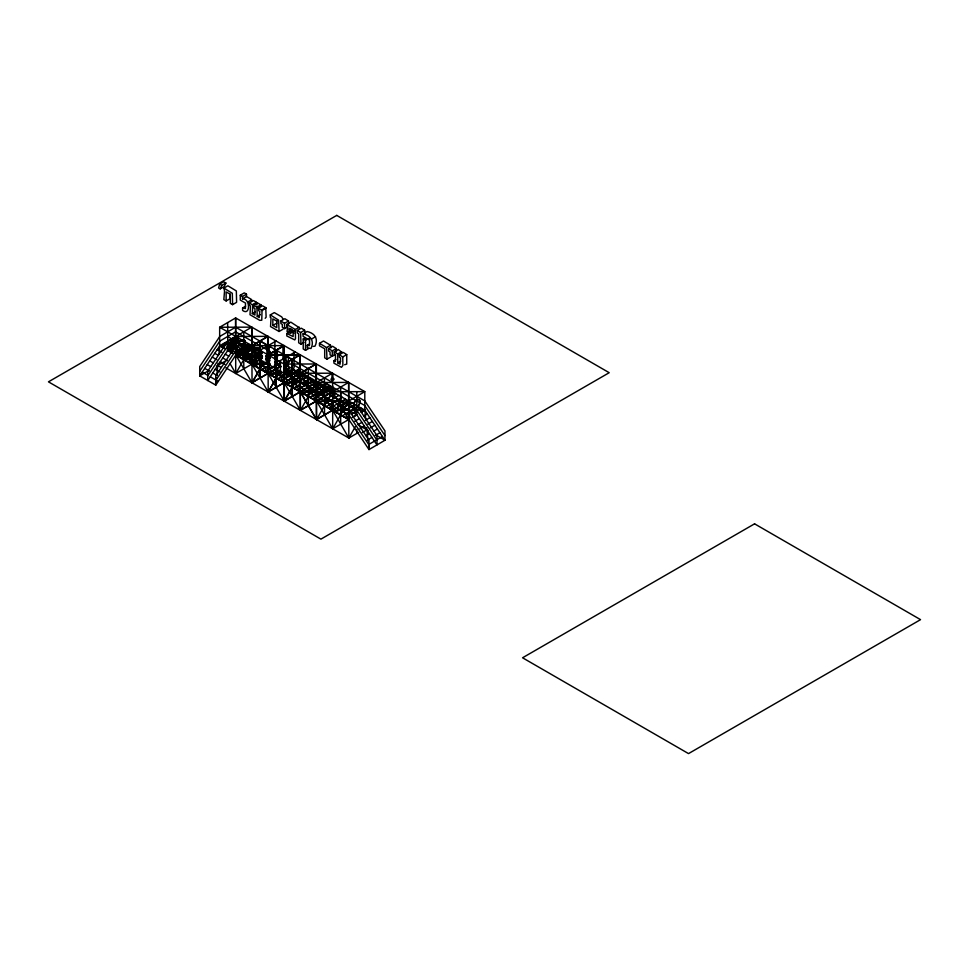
<?xml version="1.0" encoding="UTF-8"?>
<svg xmlns="http://www.w3.org/2000/svg" width="969" height="969" viewBox="0 0 969 969"><rect width="100%" height="100%" fill="white"/><g stroke="black" fill="none" stroke-linecap="round" stroke-linejoin="round"><path stroke-width="1.45" d="M216.511 377.813L215.772 385.105L199.723 375.887L199.723 366.573L219.757 336.473M216.802 374.894L217.989 363.23M218.873 354.484L219.757 345.739M288.483 375.427L289.137 374.737L288.592 375.669L318.862 392.966M289.234 375.112L315.603 390.313M296.962 370.982L297.156 370.013L297.326 370.655M321.369 393.535L320.654 394.165L321.793 393.281M309.426 344.855L309.05 345.751L307.282 345.291L307.282 347.774L310.988 348.513C314.501 341.258 310.964 335.516 303.067 333.845L303.067 336.328L309.426 339.998M219.672 284.099L218.594 287.95L220.181 288.871L224.202 286.558L225.886 283.057L223.682 281.785L219.672 284.099L221.865 285.37L225.886 283.057M251.928 348.016C242.916 355.575 242.916 339.901 251.928 347.459M220.181 288.871L221.865 285.37M227.376 345.763L251.77 345.679L235.806 373.537L229.944 363.448M235.782 352.534L235.806 355.005L251.964 382.743L263.568 362.491M265.736 358.687L267.916 354.896L270.218 358.736M263.653 362.539L252.049 382.803L251.77 327.147L219.66 327.256L219.66 346.527M265.833 358.748L268.013 354.945L265.603 356.229L284.062 345.57L284.353 401.227L268.11 373.428L280.647 366.1L268.207 373.477L267.916 354.896M246.005 349.01L251.77 345.679L251.964 364.211L268.207 392.021L280.441 370.437M353.261 416.827L356.725 414.829L348.646 400.948L316.548 419.601L316.257 363.932L268.207 392.021L280.525 370.485M307.548 385.928L300.111 373.259L284.256 401.178L307.234 387.854M284.353 401.227L300.305 373.368L268.013 391.9M274.518 366.246L300.402 410.384L316.257 382.476L316.33 389.889M331.677 392.954L316.548 419.601L300.402 391.851L300.111 354.727L284.159 364.053L284.159 401.118M225.874 367.869L348.84 438.024L355.369 426.626M199.723 371.236L219.757 341.149L235.624 331.834L270.399 351.674M199.723 375.887L219.757 345.788L235.624 336.473L251.77 364.211L251.77 327.147L227.788 341.149L207.741 371.212L207.741 380.526L227.788 350.427L235.624 336.473L235.685 342.651M207.741 375.863L227.788 345.788M235.806 345.739L215.772 375.839L215.772 385.165L235.806 355.054L267.916 336.352L268.207 392.021M215.772 380.502L235.806 350.427L348.84 414.853L368.995 444.916M265.191 318.292L266.124 317.166L265.76 307.67L262.538 305.804L258.529 308.13L258.529 310.613L259.801 311.352L259.244 317.553L257.257 316.403L256.882 307.173L253.805 305.392L253.805 307.888L254.956 308.554L254.956 315.082L252.303 313.556L252.788 305.199L249.445 302.885L249.445 305.368L250.487 305.974L250.002 314.707L259.777 320.351L261.763 320.23L262.018 310.528L258.529 308.13M219.66 336.522L235.624 327.195L270.399 347.047M227.279 345.073L238.846 338.314M227.4 348.731L235.697 343.886L235.77 351.299L248.536 343.838M236.969 343.135L242.08 340.155M229.35 351.323L245.314 341.996M252.049 345.739L268.013 336.413L268.013 373.477M239.04 356.846L254.992 347.52M242.274 358.687L258.226 349.361M245.496 360.529L261.46 351.202M248.73 362.37L261.497 354.908L235.806 355.005L251.77 364.211M284.159 382.694L251.964 364.211L262.308 358.276M284.256 364.102L300.305 354.836L268.207 354.945L284.159 345.63L284.353 364.162M255.186 366.052L262.066 362.152M265.554 359.996L270.181 357.416M267.989 362.309L258.42 367.893L268.086 362.358M261.642 369.746L269.624 365.083M275.051 361.909L277.606 360.42M261.739 369.795L269.721 365.131M275.148 361.97L277.703 360.48M264.876 371.587L272.858 366.924M274.045 366.221L277.643 364.126M264.973 371.636L272.955 366.972M274.142 366.282L279.859 362.939M271.332 375.269L279.314 370.606L271.429 375.318M285.165 367.19L287.296 365.943M285.261 367.239L287.381 366.003M274.566 377.111L280.949 373.38L268.11 373.428M285.419 370.776L289.247 368.535M274.663 377.171L281.046 373.44L268.207 373.477M285.516 370.824L289.343 368.595M293.752 369.625L277.788 378.952L293.849 369.686M284.159 377.946L300.111 368.632M281.022 380.793L289.004 376.129M296.974 371.478L290.203 375.439L297.071 371.527M281.119 380.853L289.101 376.19M287.381 384.427L294.261 380.514M296.562 379.061L303.442 375.16M290.615 386.268L306.567 376.941L290.712 386.328M293.849 388.109L300.233 384.378M301.819 383.445L309.801 378.782M293.946 388.169L300.317 384.439M301.916 383.506L309.898 378.843M297.071 389.95L313.035 380.635M297.168 390.01L313.12 380.684M300.111 373.259L300.305 391.791L307.137 387.794M316.257 382.476L308.287 387.128L316.354 401.057L284.159 382.585L284.159 373.368L298.924 373.319M308.372 387.188L332.5 373.21L332.694 391.742L364.792 391.633L364.792 410.214L365.882 420.401M319.491 384.318L303.539 393.632L319.588 384.366M306.761 395.473L314.743 390.822M317.614 389.138L322.713 386.159M306.858 395.534L314.84 390.87M317.711 389.199L322.81 386.207M309.995 397.326L316.378 393.596L316.548 401.057L332.694 428.807L348.84 419.48L348.646 400.948L332.597 401.009M320.836 390.979L324.676 388.751M310.092 397.375L316.475 393.644M320.933 391.04L324.772 388.799M292.759 364.429L332.5 387.103L329.072 389.526L329.981 388.581L325.584 386.025L323.767 387.079M313.217 399.167L329.181 389.841M313.314 399.216L329.278 389.901M331.434 392.445A1.708 0.981 0 0 1 332.197 390.81A1.708 0.981 0 0 1 334.281 392.009A1.708 0.981 0 0 1 331.434 392.445L316.548 401.057L331.531 401.009M332.694 391.742L348.646 382.416L348.84 438.024L358.724 432.319M319.77 402.898L331.35 396.139M333.602 394.819L335.734 393.584M323.004 404.751L330.986 400.088M333.857 398.404L338.956 395.425M326.238 406.592L342.19 397.266M329.46 408.433L345.424 399.107M348.84 400.948L364.792 391.633L235.624 317.929L219.66 327.256L364.792 410.166L384.959 440.253L368.995 449.568L348.84 419.541L235.806 355.005M335.928 412.116L351.88 402.789M339.15 413.957L355.102 404.63M342.384 415.798L358.336 406.483M345.606 417.639L348.804 415.774M351.19 414.381L357.173 410.88M359.438 409.56L361.57 408.324M352.256 417.482L356.822 414.829L356.774 391.658M361.376 412.213L364.792 410.166L358.373 410.19M354.775 421.297L359.342 418.632M363.896 415.967L367.312 413.969M358.445 424.386L361.861 422.387M365.277 420.389L369.831 417.724M359.826 428.807L364.38 426.142M367.796 424.143L372.362 421.479M362.333 432.562L366.9 429.897M370.315 427.898L374.87 425.234M365.991 435.638L369.419 433.652M373.973 430.987L377.389 428.988M367.372 440.059L371.939 437.407M375.354 435.408L379.909 432.743M368.753 444.48L382.44 436.498M223.839 288.096L227.86 285.782L236.339 290.954L236.606 302.34L232.584 304.654L230.271 303.321L230.271 294.297L226.14 291.923L226.14 300.935L223.839 299.603L224.542 290.991L223.839 288.096L232.318 293.28L232.584 304.654M226.14 300.935L230.162 298.622L230.162 294.104M246.501 294.164L242.48 296.478L242.48 298.864C250.462 298.173 250.511 316.366 242.601 310.431L242.601 307.948L245.399 308.59L245.52 303.103L240.264 300.075L240.264 295.194L244.285 292.88L246.501 294.164L246.501 296.55L251.153 299.239L251.843 300.572M242.48 298.864L246.501 296.55M247.652 302.086L251.674 299.772M249.445 302.885L253.454 300.56L256.519 302.34L256.894 305.041M242.601 307.948L245.617 306.204M252.509 304.654L256.519 302.34M252.788 305.199L256.797 302.885M253.805 305.392L257.815 303.079L260.891 304.86L261.267 306.107M256.882 307.173L260.891 304.86M257.16 307.718L261.182 305.405M252.303 313.556L255.319 311.812M261.751 309.983L265.76 307.67M262.018 310.528L266.027 308.203M257.257 316.403L260.261 314.671M283.069 329.169L279.06 331.483L270.545 326.565L271.041 317.844L270.278 317.396L270.278 314.913L274.288 312.599L281.676 316.851L283.069 319.104M276.759 321.139L272.846 318.886L272.846 325.414L276.868 323.089M287.66 326.892L284.656 328.636L282.306 327.28L282.306 324.349L280.853 323.501L280.853 321.018L284.862 318.692L288.52 321.018L288.665 324.021M284.656 328.636L284.511 323.331L288.52 321.018M294.443 330.986L290.421 333.3L287.018 331.337L287.66 327.437L286.8 326.941L286.8 324.445L290.809 322.132L299.506 327.849M262.151 358.227L235.721 373.477L235.624 317.929L235.624 355.005L243.691 350.342M286.8 324.445L295.315 329.533L295.497 338.653L294.782 339.913L286.824 335.964L286.824 333.481L293.135 336.606L293.183 330.623L289.101 328.273L289.101 330.15L291.112 328.988M289.101 330.15L290.421 330.913L292.432 329.751M286.824 333.481L289.828 331.737M295.315 329.533L299.324 327.219M260.031 350.281L276.08 341.015M303.987 342.396L300.971 344.14L298.67 342.808L298.67 333.796L297.289 332.985L297.289 330.502L301.298 328.188L304.629 330.211L304.993 334.341M297.289 330.502L300.62 332.524L304.629 330.211M303.067 333.845L307.076 331.519C314.986 333.203 318.51 338.944 314.998 346.199L313.253 346.393M308.542 348.586L305.526 350.33L303.224 348.997L303.224 338.944L305.235 337.781M303.224 338.944L305.526 340.276L308.542 338.532M311.546 339.017L315.555 336.703M279.193 361.219L295.242 351.953M307.282 345.291L309.281 344.128M280.683 363.024L277.279 364.986L277.279 349.603L282.96 346.321L282.96 359.669M330.998 356.834L326.989 359.16L324.688 357.827L324.688 348.804L319.491 345.812L319.491 343.317L323.501 341.003L330.538 345.243L330.998 347.81M251.867 382.694L280.598 366.1M251.964 382.743L280.695 366.161M319.491 343.317L326.517 347.568L330.538 345.243M335.419 354.46L332.403 356.192L330.054 354.848L330.054 351.917L328.6 351.069L328.6 348.586L332.609 346.26L336.267 348.586L336.413 351.59M300.208 368.68L297.35 370.328L322.544 384.875M332.403 356.192L332.258 350.899L336.267 348.586M334.244 351.844L337.66 353.988L337.769 362.891L340.058 364.211L340.591 357.985L339.295 357.246L339.295 354.763L342.747 356.943L342.893 365.434L341.476 367.299L333.93 363.157L333.93 360.674L335.468 361.558L335.468 355.029L334.244 354.327L334.244 351.844L338.254 349.518L341.778 352.256M337.66 353.988L341.669 351.674M339.295 354.763L343.305 352.437L346.757 354.63L346.732 364.078L344.649 364.719M333.93 360.674L335.94 359.511M342.747 356.943L346.757 354.63M337.769 362.891L340.785 361.158M284.062 401.057L315.204 383.191M314.331 389.998L317.396 388.23L321.817 390.773L321.817 393.281L317.396 390.725L314.331 392.493L314.331 389.998L318.753 392.542L321.817 390.773M322.532 385.287L326.941 387.842L326.941 390.337L322.532 387.794L322.532 385.287L325.584 383.518L330.005 386.074L330.005 388.569M322.532 387.794L323.089 387.467L295.375 371.478L296.054 371.079L322.507 386.352M326.941 387.842L330.005 386.074M316.451 396.369L332.5 387.103M268.11 354.896L300.208 354.775L300.305 410.323L332.403 391.682L316.451 401.009L348.646 419.48L348.646 382.416L316.548 382.525M300.305 410.323L331.35 392.409M316.354 419.48L348.646 400.948L332.694 428.807L332.633 386.098M361.34 412.164L364.792 410.166M199.723 375.839L208.747 370.642M216.475 366.185L226.794 360.25M262.248 356.386C256.603 357.949 256.603 350.657 262.248 352.219M235.806 336.473L267.916 336.352M224.638 348.622L219.66 345.788L224.796 345.776M251.964 345.679L284.159 345.63M251.964 364.211L270.145 364.15M284.159 364.053L316.354 363.993L316.451 419.541L285.528 366.621M252.049 364.271L270.242 364.211M300.305 373.259L332.5 373.21L332.5 379.824M299.021 373.38L284.256 373.428L284.353 382.694M315.07 382.537L284.159 382.585L316.257 363.932L316.257 390.628M300.305 391.791L313.241 391.803M320.848 391.718L332.5 391.742M332.621 402.862L332.694 410.275L357.089 410.19M261.763 352.183C256.7 351.057 256.7 357.549 261.763 356.435M274.13 349.167L277.946 351.347M284.062 354.836L289.125 357.731M292.759 359.802L332.5 382.476M333.748 383.179L364.792 400.9L384.959 430.926L384.959 440.253M274.13 353.806L277.946 355.986M285.298 360.177L289.125 362.358M333.748 387.818L364.792 405.526M227.642 336.497L262.514 356.386M266.148 358.457L269.963 360.638M276.08 364.126L281.046 366.96M284.777 369.092L356.822 410.19M227.642 341.124L356.822 414.829L376.977 444.916L376.977 435.59L356.822 405.611M227.121 350.039L232.088 352.873M235.624 355.005L348.646 419.48L333.966 394.262M357.864 424.664L368.184 430.587M375.924 435.02L384.959 440.192M240.264 295.194L242.48 296.478M270.278 314.913L278.624 320.145L279.06 331.483M280.853 321.018L284.511 323.331M328.6 348.586L332.258 350.899M291.935 331.798L294.152 333.082M272.846 325.414L276.759 327.667L276.868 320.485M260.225 340.967L292.323 359.499L292.323 396.563M325.063 386.328L327.752 387.879M328.709 388.436L329.448 388.872M296.671 370.727L323.125 385.989M324.385 386.716L327.062 388.266M328.152 389.611L327.522 390.313L328.067 389.381L327.51 390.022L323.888 387.939M316.863 391.04L320.521 393.148M314.331 392.493L318.753 395.049L318.753 392.542M219.66 345.788L224.348 348.44M232.378 353.067L227.788 350.427L227.642 322.592M217.25 349.555L221.84 352.195M225.28 354.182L228.72 356.168M214.755 353.322L218.195 355.296M222.773 357.949L227.364 360.601M212.247 357.077L216.826 359.729M220.266 361.716L224.856 364.356M209.74 360.843L213.18 362.83M217.771 365.47L221.211 367.457M207.233 364.598L210.673 366.585M215.263 369.237L219.854 371.878M204.738 368.365L209.316 371.018M212.756 372.992L217.347 375.645M202.23 372.132L207.96 375.439M210.249 376.759L218.279 381.398M364.792 405.587L384.959 435.59M356.822 410.238L376.977 440.253M348.84 410.214L368.995 440.253L368.995 449.568L368.692 446.612M332.694 410.275L348.84 438.024M316.996 383.736L332.5 410.275L332.5 401.372M251.77 345.679L267.916 373.428M300.62 332.524L300.971 344.14M326.517 347.568L326.989 359.16M366.67 427.68L368.063 440.786M300.208 354.775L300.402 410.384M356.822 429.388L356.822 433.361M340.725 391.706L340.725 402.196M340.676 387.079L340.676 424.143M332.403 373.15L332.403 379.763M332.403 401.663L332.403 410.214M325.584 383.518L325.584 386.025M324.433 377.813L324.53 414.938M317.396 388.23L317.396 390.725M316.257 392.457L316.257 401.009M309.547 337.963L309.547 345.134M308.287 368.595L308.372 386.025M308.287 388.46L308.372 405.72M305.526 340.276L305.526 350.33M300.111 354.727L300.111 391.791M294.043 352.643L294.043 368.026L288.362 371.309L288.362 355.926M292.129 359.39L292.226 396.515M290.421 330.913L290.421 333.3M286.049 357.258L286.049 372.641L280.368 375.924L280.368 360.541M284.062 345.57L284.159 359.523M276.177 350.281L276.177 387.358M276.08 350.233L276.08 387.297M274.881 341.718L274.881 357.101M269.2 344.988L269.2 360.371M266.911 346.308L266.911 361.691L261.23 364.974L261.23 349.591M260.031 341.076L260.031 378.14M259.934 341.015L259.934 378.092M243.788 331.81L243.788 352.995M243.788 355.635L243.788 368.874M333.845 400.233A1.708 0.981 0 0 1 333.736 401.687A1.708 0.981 0 0 1 331.241 401.493A1.708 0.981 0 0 1 331.786 400.076M333.821 389.417A1.478 0.848 0 0 1 333.275 390.58A1.478 0.848 0 0 1 331.265 390.277A1.478 0.848 0 0 1 331.798 389.114M249.905 357.658A3.743 2.168 0 0 1 243.873 358.748A3.743 2.168 0 0 1 244.697 355.138A3.743 2.168 0 0 1 250.026 357.101M262.248 357.779A3.743 2.168 0 0 1 257.536 355.696A3.743 2.168 0 0 1 262.248 353.6M262.102 356.071A3.173 1.829 0 0 1 258.093 354.303A3.173 1.829 0 0 1 262.102 352.534M231.87 352.668A3.743 2.168 0 0 1 231.094 349.276A3.743 2.168 0 0 1 236.981 349.712A3.743 2.168 0 0 1 234.716 352.886M232.923 351.178A3.173 1.829 0 0 1 230.985 348.489A3.173 1.829 0 0 1 235.988 348.113A3.173 1.829 0 0 1 235.334 350.996M224.287 346.587A3.173 1.829 0 0 1 224.711 343.789A3.173 1.829 0 0 1 229.411 344.516A3.173 1.829 0 0 1 227.352 347.072M227.497 344.601A3.743 2.168 0 0 1 230.271 346.684A3.743 2.168 0 0 1 227.497 348.767M223.875 348.21A3.743 2.168 0 0 1 223.064 345.86A3.743 2.168 0 0 1 226.528 344.516M287.115 376.105L287.757 375.536L287.115 376.105M295.303 371.406L295.945 370.836L295.303 371.406M319.237 394.649L319.94 394.141L319.237 394.649M222.906 344.734C225.087 349.7 220.896 343.85 225.111 343.317C229.108 341.403 232.621 347.338 227.012 347.423C234.619 346.43 225.607 339.937 222.906 344.734M230.937 340.107C236.642 349.918 242.771 333.118 230.937 340.107M230.125 348.852L230.501 350.487L233.263 351.529C224.323 349.894 237.974 343.644 237.175 350.233C232.911 352.619 238.968 350.56 236.981 348.331C235.092 346.805 231.627 346.769 230.125 348.852M238.204 341.451C243.909 351.262 250.038 334.462 238.204 341.451M238.083 350.366C243.776 360.189 249.917 343.389 238.083 350.366M242.662 355.151C248.367 364.962 254.496 348.162 242.662 355.151M244.636 347.181C250.329 357.004 256.47 340.192 244.636 347.181M249.445 357.888C255.15 367.711 261.279 350.911 249.445 357.888M252.909 349.833C258.614 359.644 264.743 342.844 252.909 349.833M231.119 339.84C234.825 349.979 244.043 333.869 231.119 339.84M238.398 341.185C242.093 351.323 251.31 335.213 238.398 341.185M238.265 350.112C241.971 360.238 251.189 344.14 238.265 350.112M242.856 354.884C246.562 365.022 255.78 348.913 242.856 354.884M253.091 349.567C256.797 359.705 266.015 343.595 253.091 349.567M249.639 357.622C253.345 367.76 262.563 351.662 249.639 357.622M336.74 215.397L48.45 381.834L320.921 539.139L609.21 372.702L336.74 215.397M275.075 350.972L269.394 354.242L269.394 369.637L275.075 366.355L275.075 350.972M754.572 523.829L522.557 657.781L688.523 753.603L920.55 619.651L754.572 523.829M280.211 364.114L275.075 364.138L280.307 364.174M357.561 406.459A4.312 2.495 -60 0 0 358.93 399.785A4.312 2.495 -60 0 0 353.83 404.303A4.312 2.495 -60 0 0 357.561 406.459M341.488 408.676A4.203 2.422 -60 0 0 342.82 402.171A4.203 2.422 -60 0 0 337.854 406.58A4.203 2.422 -60 0 0 341.488 408.676M341.524 408.833A4.421 2.556 -60 0 0 342.929 401.978A4.421 2.556 -60 0 0 337.697 406.617A4.421 2.556 -60 0 0 341.524 408.833M357.622 406.701A4.651 2.689 -60 0 0 359.099 399.482A4.651 2.689 -60 0 0 353.588 404.364A4.651 2.689 -60 0 0 357.622 406.701M331.495 379.787A1.478 0.848 0 0 0 333.966 379.412A1.478 0.848 0 0 0 332.161 378.37A1.478 0.848 0 0 0 331.495 379.787M251.189 361.716A3.743 2.168 0 0 0 256.809 359.838A3.743 2.168 0 0 0 251.189 357.961A3.743 2.168 0 0 0 251.189 361.716M251.48 360.032A3.173 1.829 0 0 0 256.24 358.445A3.173 1.829 0 0 0 251.48 356.858A3.173 1.829 0 0 0 251.48 360.032M244.697 357.295A3.173 1.829 0 0 0 249.457 355.708A3.173 1.829 0 0 0 244.697 354.121A3.173 1.829 0 0 0 244.697 357.295M239.052 353.842A3.743 2.168 0 0 0 245.314 352.873A3.743 2.168 0 0 0 240.724 350.233A3.743 2.168 0 0 0 239.052 353.842M239.452 352.219A3.173 1.829 0 0 0 244.769 351.408A3.173 1.829 0 0 0 240.869 349.155A3.173 1.829 0 0 0 239.452 352.219M246.659 349.324A3.173 1.829 0 0 0 251.431 347.738A3.173 1.829 0 0 0 246.659 346.151A3.173 1.829 0 0 0 246.659 349.324M254.932 351.977A3.173 1.829 0 0 0 259.704 350.39A3.173 1.829 0 0 0 254.932 348.804A3.173 1.829 0 0 0 254.932 351.977M254.653 353.649A3.743 2.168 0 0 0 260.273 351.783A3.743 2.168 0 0 0 254.653 349.906A3.743 2.168 0 0 0 254.653 353.649M246.38 350.996A3.743 2.168 0 0 0 252.001 349.131A3.743 2.168 0 0 0 246.38 347.253A3.743 2.168 0 0 0 246.38 350.996M239.949 345.267A3.743 2.168 0 0 0 245.569 343.401A3.743 2.168 0 0 0 239.949 341.524A3.743 2.168 0 0 0 239.949 345.267M240.239 343.595A3.173 1.829 0 0 0 245 342.009A3.173 1.829 0 0 0 240.239 340.422A3.173 1.829 0 0 0 240.239 343.595M232.681 343.922A3.743 2.168 0 0 0 238.301 342.045A3.743 2.168 0 0 0 232.681 340.18A3.743 2.168 0 0 0 232.681 343.922M232.306 341.96A3.173 1.829 0 0 0 237.623 341.136A3.173 1.829 0 0 0 233.735 338.884A3.173 1.829 0 0 0 232.306 341.96"/></g></svg>
